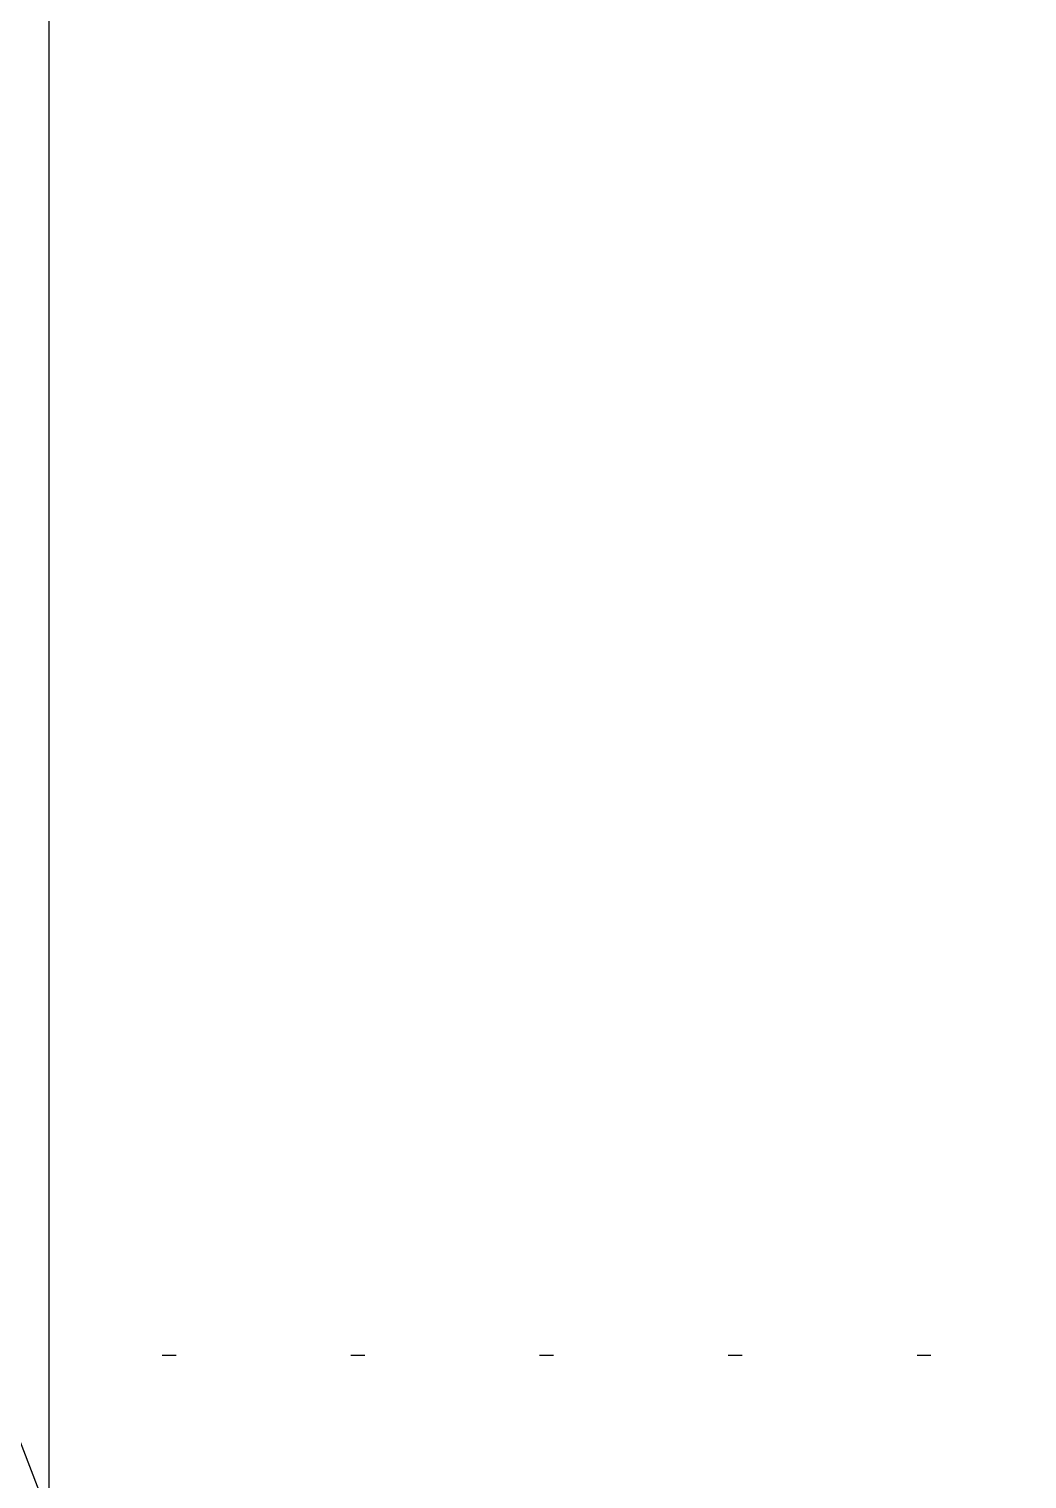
# Model space of a CAD drawing. Header units: millimetres. Extents: x -1499 to 6658, y -12483 to -6008.
# Drawn here: x 2138.36 to 2145.49, y -10865.95 to -10855.57 of the extents above; entities that cross this region are included whole.
import ezdxf

# ---------------------------------------------------------------- set-up
doc = ezdxf.new("R2010")
doc.units = ezdxf.units.MM
doc.linetypes.add('A-DOTLN01H', pattern=[0.125, 0, -0.125])
for name, color, linetype in [('CR-GRID', 56, 'A-DOTLN01H'), ('Layer', 7, 'Continuous'), ('종단지반선', 3, 'Continuous')]:
    doc.layers.add(name, color=color, linetype=linetype)

# ---------------------------------------------------------------- blocks, each defined once
blk = doc.blocks.new('TB-15')
at = {"layer": 'Layer'}
blk.add_lwpolyline([(0, 2), (0, 0)], dxfattribs=at)

msp = doc.modelspace()

# ---------------------------------------------------------------- linework, layer by layer
at = {"layer": 'CR-GRID', "linetype": 'A-DOTLN01H', "ltscale": 10}
msp.add_line((696.157, -10865.058), (2236.157, -10865.058), dxfattribs=at)
at = {"layer": '종단지반선', "flags": 128}
msp.add_lwpolyline([(2276.157, -10939.65), (2256.157, -10954.968), (2236.157, -10961.436), (2216.157, -10998.156), (2213.357, -10998.738), (2196.157, -10949.568), (2188.657, -10942.578), (2186.357, -10942.578), (2177.457, -10973.358), (2176.957, -10973.358), (2176.157, -10969.842), (2156.157, -10912.014), (2136.157, -10860.138), (2116.157, -10769.088), (2096.157, -10711.77), (2076.157, -10700.49), (2056.157, -10725.444), (2044.257, -10772.358), (2042.757, -10773.228), (2036.157, -10760.694), (2016.157, -10733.118), (1996.157, -10661.898), (1976.157, -10616.346)], dxfattribs=at)

# ---------------------------------------------------------------- block references
at = {"xscale": 3, "yscale": 6, "zscale": 3}
msp.add_blockref('TB-15', (2138.497, -10866.207), dxfattribs=at)

doc.saveas('drawing.dxf')
